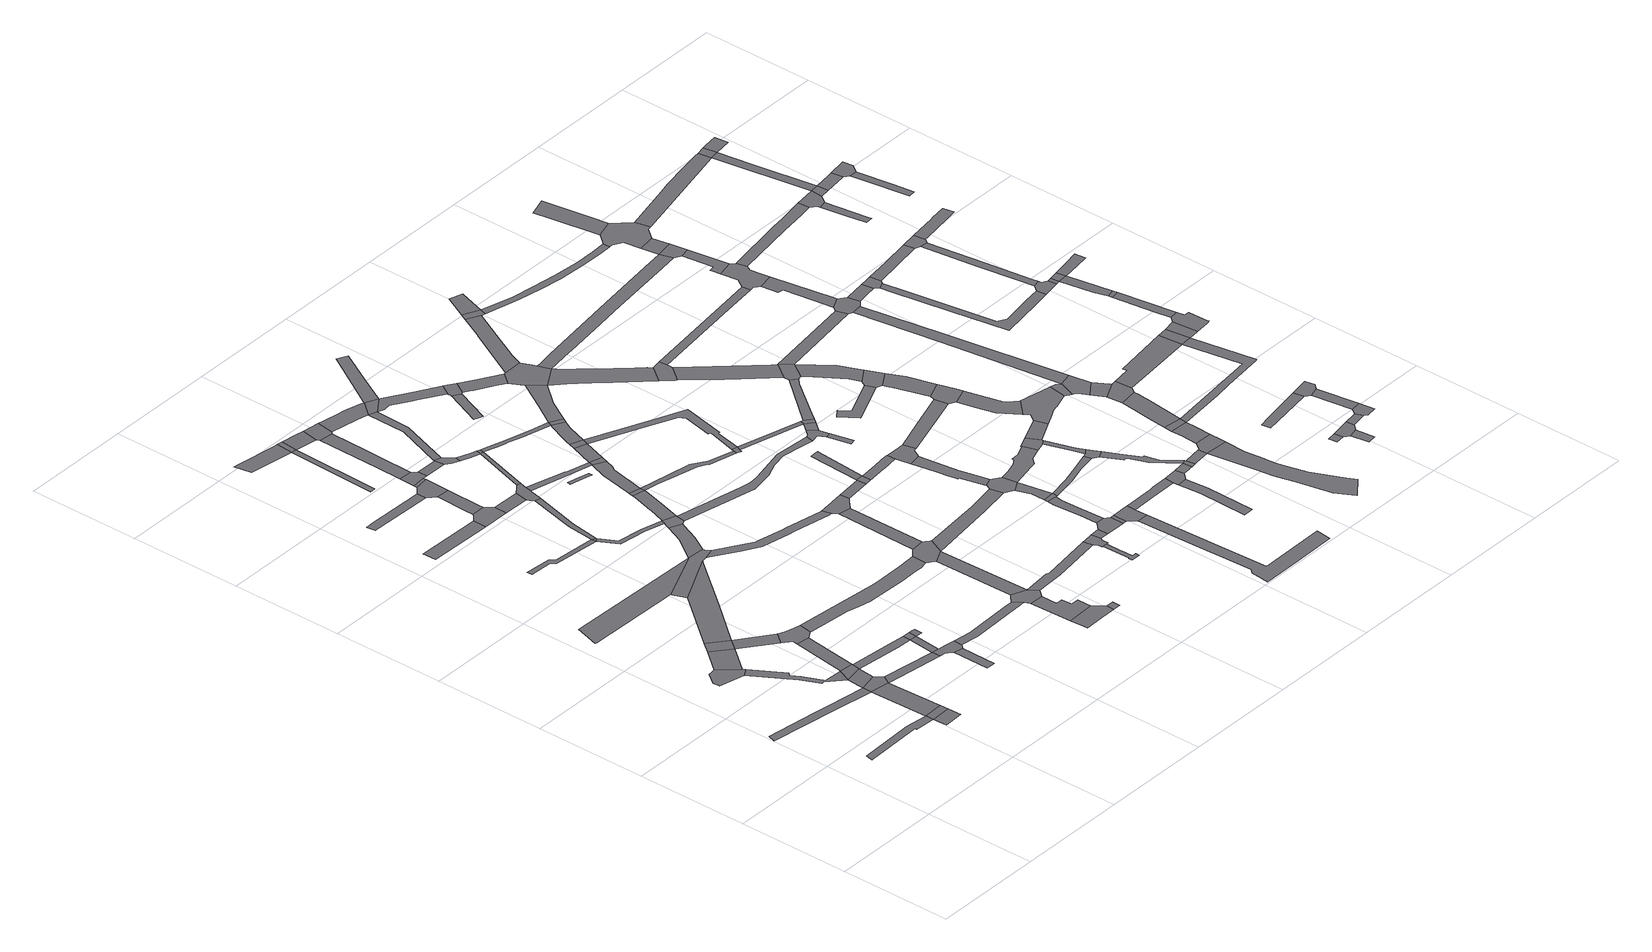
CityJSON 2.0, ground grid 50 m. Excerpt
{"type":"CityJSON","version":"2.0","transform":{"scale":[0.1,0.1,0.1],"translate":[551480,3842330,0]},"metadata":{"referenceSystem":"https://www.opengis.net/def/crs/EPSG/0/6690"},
"CityObjects":{
"road1":{"type":"Road","attributes":{"RoadStructureAttribute.sectionType":"1"},"geometry":[{"type":"MultiSurface","lod":"1","boundaries":[[[0,1,2,3,4,5,6,7,8,9,10]]]}]},
"road2":{"type":"Road","attributes":{"RoadStructureAttribute.sectionType":"1"},"geometry":[{"type":"MultiSurface","lod":"1","boundaries":[[[11,12,13,14,15,16,17,18]]]}]},
"road3":{"type":"Road","geometry":[{"type":"MultiSurface","lod":"1","boundaries":[[[19,20,21,22,23,24,25,26,27]]]}]},
"road4":{"type":"Road","attributes":{"RoadStructureAttribute.sectionType":"1"},"geometry":[{"type":"MultiSurface","lod":"1","boundaries":[[[28,29,30,31]]]}]},
"road5":{"type":"Road","geometry":[{"type":"MultiSurface","lod":"1","boundaries":[[[32,10,9,29,28]]]}]},
"road6":{"type":"Road","attributes":{"function":"3","RoadStructureAttribute.sectionType":"1"},"geometry":[{"type":"MultiSurface","lod":"1","boundaries":[[[33,19,27,34,35]]]}]},
"road7":{"type":"Road","geometry":[{"type":"MultiSurface","lod":"1","boundaries":[[[36,37,38,39,26,25,40,41,42,43,44]]]}]},
"road8":{"type":"Road","attributes":{"RoadStructureAttribute.sectionType":"1"},"geometry":[{"type":"MultiSurface","lod":"1","boundaries":[[[17,45,10,32,46]]]}]},
"road9":{"type":"Road","geometry":[{"type":"MultiSurface","lod":"1","boundaries":[[[47,33,35,48]]]}]},
"road10":{"type":"Road","geometry":[{"type":"MultiSurface","lod":"1","boundaries":[[[49,50,18,17,46,51]]]}]},
"road11":{"type":"Road","attributes":{"RoadStructureAttribute.sectionType":"1"},"geometry":[{"type":"MultiSurface","lod":"1","boundaries":[[[52,43,53,18,50]]]}]},
"road12":{"type":"Road","geometry":[{"type":"MultiSurface","lod":"1","boundaries":[[[54,44,43,52,55]]]}]},
"road13":{"type":"Road","attributes":{"RoadStructureAttribute.sectionType":"1"},"geometry":[{"type":"MultiSurface","lod":"1","boundaries":[[[48,35,56,57]]]}]},
"road14":{"type":"Road","attributes":{"RoadStructureAttribute.sectionType":"1"},"geometry":[{"type":"MultiSurface","lod":"1","boundaries":[[[58,54,55,59]]]}]},
"road15":{"type":"Road","attributes":{"RoadStructureAttribute.sectionType":"1"},"geometry":[{"type":"MultiSurface","lod":"1","boundaries":[[[51,46,60,61,62,63]]]}]},
"road16":{"type":"Road","attributes":{"RoadStructureAttribute.sectionType":"1"},"geometry":[{"type":"MultiSurface","lod":"1","boundaries":[[[64,65,66,67,68,69]]]}]},
"road17":{"type":"Road","geometry":[{"type":"MultiSurface","lod":"1","boundaries":[[[70,71,57,56,72,58,59,73,74,75]]]}]},
"road18":{"type":"Road","attributes":{"RoadStructureAttribute.sectionType":"1"},"geometry":[{"type":"MultiSurface","lod":"1","boundaries":[[[76,77,55,52,78,79,80]]]}]},
"road19":{"type":"Road","attributes":{"function":"3","RoadStructureAttribute.sectionType":"1"},"geometry":[{"type":"MultiSurface","lod":"1","boundaries":[[[81,82,83,84,85,47,48]]]}]},
"road20":{"type":"Road","attributes":{"RoadStructureAttribute.sectionType":"1"},"geometry":[{"type":"MultiSurface","lod":"1","boundaries":[[[86,87,88,89]]]}]},
"road21":{"type":"Road","geometry":[{"type":"MultiSurface","lod":"1","boundaries":[[[90,91,92,93,94,95,96]]]}]},
"road22":{"type":"Road","attributes":{"RoadStructureAttribute.sectionType":"1"},"geometry":[{"type":"MultiSurface","lod":"1","boundaries":[[[79,63,97,98]]]}]},
"road23":{"type":"Road","attributes":{"RoadStructureAttribute.sectionType":"1"},"geometry":[{"type":"MultiSurface","lod":"1","boundaries":[[[99,100,101,102,103,104,105,106,107]]]}]},
"road24":{"type":"Road","geometry":[{"type":"MultiSurface","lod":"1","boundaries":[[[63,62,108,109,90,96,110,111,112,113,114,115,97]]]}]},
"road25":{"type":"Road","geometry":[{"type":"MultiSurface","lod":"1","boundaries":[[[80,79,98,116]]]}]},
"road26":{"type":"Road","attributes":{"RoadStructureAttribute.sectionType":"1"},"geometry":[{"type":"MultiSurface","lod":"1","boundaries":[[[117,118,119,120,121,122,123,124,125,126]]]}]},
"road27":{"type":"Road","geometry":[{"type":"MultiSurface","lod":"1","boundaries":[[[127,128,129,130,116,98]]]}]},
"road28":{"type":"Road","geometry":[{"type":"MultiSurface","lod":"1","boundaries":[[[69,68,131,132,133,134,85,84,135,136,137,138]]]}]},
"road29":{"type":"Road","geometry":[{"type":"MultiSurface","lod":"1","boundaries":[[[139,140,141,142,143,144,89,88,145,146]]]}]},
"road30":{"type":"Road","geometry":[{"type":"MultiSurface","lod":"1","boundaries":[[[107,106,147]]]}]},
"road31":{"type":"Road","attributes":{"function":"3","RoadStructureAttribute.sectionType":"1"},"geometry":[{"type":"MultiSurface","lod":"1","boundaries":[[[148,149,150,151,152,153,154]]]}]},
"road32":{"type":"Road","attributes":{"RoadStructureAttribute.sectionType":"1"},"geometry":[{"type":"MultiSurface","lod":"1","boundaries":[[[155,156,157,142,141,158,159,160]]]}]},
"road33":{"type":"Road","attributes":{"RoadStructureAttribute.sectionType":"1"},"geometry":[{"type":"MultiSurface","lod":"1","boundaries":[[[153,161,162,163]]]}]},
"road34":{"type":"Road","attributes":{"RoadStructureAttribute.sectionType":"1"},"geometry":[{"type":"MultiSurface","lod":"1","boundaries":[[[164,165,166,167,168,169,75,74,170,171,172,173,174,175,176,177,178]]]}]},
"road35":{"type":"Road","geometry":[{"type":"MultiSurface","lod":"1","boundaries":[[[179,180,126,125,155,160]]]}]},
"road36":{"type":"Road","attributes":{"RoadStructureAttribute.sectionType":"1"},"geometry":[{"type":"MultiSurface","lod":"1","boundaries":[[[181,182,112,111,183,184,185,186,187]]]}]},
"road37":{"type":"Road","attributes":{"RoadStructureAttribute.sectionType":"1"},"geometry":[{"type":"MultiSurface","lod":"1","boundaries":[[[188,189,190,107,147,191,192]]]}]},
"road38":{"type":"Road","attributes":{"RoadStructureAttribute.sectionType":"1"},"geometry":[{"type":"MultiSurface","lod":"1","boundaries":[[[193,194,180,179]]]}]},
"road39":{"type":"Road","attributes":{"RoadStructureAttribute.sectionType":"1"},"geometry":[{"type":"MultiSurface","lod":"1","boundaries":[[[146,145,195,196]]]}]},
"road40":{"type":"Road","attributes":{"RoadStructureAttribute.sectionType":"1"},"geometry":[{"type":"MultiSurface","lod":"1","boundaries":[[[197,198,147,106,199,200,201,202]]]}]},
"road41":{"type":"Road","geometry":[{"type":"MultiSurface","lod":"1","boundaries":[[[203,204,205,194,193,206,207,208]]]}]},
"road42":{"type":"Road","geometry":[{"type":"MultiSurface","lod":"1","boundaries":[[[154,153,163,209]]]}]},
"road43":{"type":"Road","geometry":[{"type":"MultiSurface","lod":"1","boundaries":[[[210,211,212,69,138,213,214,215]]]}]},
"road44":{"type":"Road","attributes":{"function":"3","RoadStructureAttribute.sectionType":"1"},"geometry":[{"type":"MultiSurface","lod":"1","boundaries":[[[216,209,163,217,218]]]}]},
"road45":{"type":"Road","attributes":{"RoadStructureAttribute.sectionType":"1"},"geometry":[{"type":"MultiSurface","lod":"1","boundaries":[[[219,220,221,203,208,222,223,224]]]}]},
"road46":{"type":"Road","geometry":[{"type":"MultiSurface","lod":"1","boundaries":[[[225,226,196,195,227,188,192,228,229,230,231,232,233,234]]]}]},
"road47":{"type":"Road","attributes":{"RoadStructureAttribute.sectionType":"1"},"geometry":[{"type":"MultiSurface","lod":"1","boundaries":[[[207,206,235,236]]]}]},
"road48":{"type":"Road","geometry":[{"type":"MultiSurface","lod":"1","boundaries":[[[202,201,237,210,215,238,239,240]]]}]},
"road49":{"type":"Road","geometry":[{"type":"MultiSurface","lod":"1","boundaries":[[[218,217,241,219,224,242,243]]]}]},
"road50":{"type":"Road","geometry":[{"type":"MultiSurface","lod":"1","boundaries":[[[244,236,235,245,246,247,248]]]}]},
"road51":{"type":"Road","geometry":[{"type":"MultiSurface","lod":"1","boundaries":[[[249,250,251,252,253,254,255]]]}]},
"road52":{"type":"Road","attributes":{"RoadStructureAttribute.sectionType":"1"},"geometry":[{"type":"MultiSurface","lod":"1","boundaries":[[[256,257,258,259,260,261,262,136,135,263,264,265,266,267,268,269,270,271,272,273,274]]]}]},
"road53":{"type":"Road","geometry":[{"type":"MultiSurface","lod":"1","boundaries":[[[275,276,187,186,277,278,279,280,281]]]}]},
"road54":{"type":"Road","attributes":{"RoadStructureAttribute.sectionType":"1"},"geometry":[{"type":"MultiSurface","lod":"1","boundaries":[[[278,250,249,282,283,284,285,279]]]}]},
"road55":{"type":"Road","attributes":{"function":"3","RoadStructureAttribute.sectionType":"1"},"geometry":[{"type":"MultiSurface","lod":"1","boundaries":[[[286,287,288,289,290,202,240,291,292,293]]]}]},
"road56":{"type":"Road","attributes":{"RoadStructureAttribute.sectionType":"1"},"geometry":[{"type":"MultiSurface","lod":"1","boundaries":[[[294,295,296,225,234]]]}]},
"road57":{"type":"Road","attributes":{"RoadStructureAttribute.sectionType":"1"},"geometry":[{"type":"MultiSurface","lod":"1","boundaries":[[[297,247,246,298,295,299]]]}]},
"road58":{"type":"Road","attributes":{"RoadStructureAttribute.sectionType":"1"},"geometry":[{"type":"MultiSurface","lod":"1","boundaries":[[[300,301,232,231,302,303,304]]]}]},
"road59":{"type":"Road","geometry":[{"type":"MultiSurface","lod":"1","boundaries":[[[305,306,307,308,309,310]]]}]},
"road60":{"type":"Road","geometry":[{"type":"MultiSurface","lod":"1","boundaries":[[[311,286,293,312]]]}]},
"road61":{"type":"Road","attributes":{"RoadStructureAttribute.sectionType":"1"},"geometry":[{"type":"MultiSurface","lod":"1","boundaries":[[[313,314,315,275,281]]]}]},
"road62":{"type":"Road","attributes":{"RoadStructureAttribute.sectionType":"1"},"geometry":[{"type":"MultiSurface","lod":"1","boundaries":[[[316,317,318,319,244,248,320,321]]]}]},
"road63":{"type":"Road","geometry":[{"type":"MultiSurface","lod":"1","boundaries":[[[322,323,255,254]]]}]},
"road64":{"type":"Road","geometry":[{"type":"MultiSurface","lod":"1","boundaries":[[[299,295,294,324]]]}]},
"road65":{"type":"Road","attributes":{"function":"3","RoadStructureAttribute.sectionType":"1"},"geometry":[{"type":"MultiSurface","lod":"1","boundaries":[[[325,326,327,328,329,330,331,332,243,242,333,334,335,316,336]]]}]},
"road66":{"type":"Road","geometry":[{"type":"MultiSurface","lod":"1","boundaries":[[[337,338,339,340,341,342,178,177,343,344,315,314,345]]]}]},
"road67":{"type":"Road","attributes":{"function":"3","RoadStructureAttribute.sectionType":"1"},"geometry":[{"type":"MultiSurface","lod":"1","boundaries":[[[303,346,347,348,311,312,349,350,351]]]}]},
"road68":{"type":"Road","geometry":[{"type":"MultiSurface","lod":"1","boundaries":[[[304,303,351,352]]]}]},
"road69":{"type":"Road","attributes":{"RoadStructureAttribute.sectionType":"1"},"geometry":[{"type":"MultiSurface","lod":"1","boundaries":[[[353,340,339,354]]]}]},
"road70":{"type":"Road","geometry":[{"type":"MultiSurface","lod":"1","boundaries":[[[336,316,321,355]]]}]},
"road71":{"type":"Road","attributes":{"RoadStructureAttribute.sectionType":"1"},"geometry":[{"type":"MultiSurface","lod":"1","boundaries":[[[356,357,358,359,324,294,360,361,362,363,364,365,366,367,368]]]}]},
"road72":{"type":"Road","attributes":{"RoadStructureAttribute.sectionType":"1"},"geometry":[{"type":"MultiSurface","lod":"1","boundaries":[[[369,370,371,281,280,372,373,374,375]]]}]},
"road73":{"type":"Road","attributes":{"function":"3","RoadStructureAttribute.sectionType":"1"},"geometry":[{"type":"MultiSurface","lod":"1","boundaries":[[[376,377,304,352,378]]]}]},
"road74":{"type":"Road","geometry":[{"type":"MultiSurface","lod":"1","boundaries":[[[379,376,378,380]]]}]},
"road75":{"type":"Road","attributes":{"RoadStructureAttribute.sectionType":"1"},"geometry":[{"type":"MultiSurface","lod":"1","boundaries":[[[381,382,383,312,293,384,385,386,387,388,389,390]]]}]},
"road76":{"type":"Road","geometry":[{"type":"MultiSurface","lod":"1","boundaries":[[[391,392,274,273,393,353,354,394,395]]]}]},
"road77":{"type":"Road","attributes":{"RoadStructureAttribute.sectionType":"1"},"geometry":[{"type":"MultiSurface","lod":"1","boundaries":[[[396,397,398,399,400,239,238,401,402,403,404,405,406,407]]]}]},
"road78":{"type":"Road","attributes":{"function":"3","RoadStructureAttribute.sectionType":"1"},"geometry":[{"type":"MultiSurface","lod":"1","boundaries":[[[408,355,321,409,410,411,412,413,414,415]]]}]},
"road79":{"type":"Road","attributes":{"function":"3","RoadStructureAttribute.sectionType":"1"},"geometry":[{"type":"MultiSurface","lod":"1","boundaries":[[[367,416,417,418,379,380,419,420,421]]]}]},
"road80":{"type":"Road","geometry":[{"type":"MultiSurface","lod":"1","boundaries":[[[422,423,424,425,426,427]]]}]},
"road81":{"type":"Road","attributes":{"RoadStructureAttribute.sectionType":"1"},"geometry":[{"type":"MultiSurface","lod":"1","boundaries":[[[428,429,336,355,430,431]]]}]},
"road82":{"type":"Road","geometry":[{"type":"MultiSurface","lod":"1","boundaries":[[[368,367,421,432,433]]]}]},
"road83":{"type":"Road","attributes":{"RoadStructureAttribute.sectionType":"1"},"geometry":[{"type":"MultiSurface","lod":"1","boundaries":[[[434,435,436,345,314,437,438]]]}]},
"road84":{"type":"Road","attributes":{"RoadStructureAttribute.sectionType":"1"},"geometry":[{"type":"MultiSurface","lod":"1","boundaries":[[[439,391,395,440]]]}]},
"road85":{"type":"Road","geometry":[{"type":"MultiSurface","lod":"1","boundaries":[[[441,442,443,444,445,446,447,448,449,450]]]}]},
"road86":{"type":"Road","geometry":[{"type":"MultiSurface","lod":"1","boundaries":[[[451,415,414,452,422,427,453,454,455]]]}]},
"road87":{"type":"Road","attributes":{"RoadStructureAttribute.sectionType":"1"},"geometry":[{"type":"MultiSurface","lod":"1","boundaries":[[[456,457,458,459,380,378,460,461,462,463,464,465,466]]]}]},
"road88":{"type":"Road","geometry":[{"type":"MultiSurface","lod":"1","boundaries":[[[467,468,369,375,469,470,450,449,471,472,473]]]}]},
"road89":{"type":"Road","geometry":[{"type":"MultiSurface","lod":"1","boundaries":[[[465,390,389,474,475,476,477,466]]]}]},
"road90":{"type":"Road","geometry":[{"type":"MultiSurface","lod":"1","boundaries":[[[478,439,440,479,480,481]]]}]},
"road91":{"type":"Road","attributes":{"function":"3","RoadStructureAttribute.sectionType":"1"},"geometry":[{"type":"MultiSurface","lod":"1","boundaries":[[[482,483,484,433,432,485,486,487]]]}]},
"road92":{"type":"Road","attributes":{"RoadStructureAttribute.sectionType":"1"},"geometry":[{"type":"MultiSurface","lod":"1","boundaries":[[[488,467,473,489,490]]]}]},
"road93":{"type":"Road","attributes":{"function":"3","RoadStructureAttribute.sectionType":"1"},"geometry":[{"type":"MultiSurface","lod":"1","boundaries":[[[491,455,454,492,493,494,495,496,497]]]}]},
"road94":{"type":"Road","geometry":[{"type":"MultiSurface","lod":"1","boundaries":[[[498,499,500,501,478,481]]]}]},
"road95":{"type":"Road","geometry":[{"type":"MultiSurface","lod":"1","boundaries":[[[502,503,488,490,504,505,506]]]}]},
"road96":{"type":"Road","attributes":{"RoadStructureAttribute.sectionType":"1"},"geometry":[{"type":"MultiSurface","lod":"1","boundaries":[[[507,508,509,510,511,481,480,512,513,514,515,516,517,518]]]}]},
"road97":{"type":"Road","attributes":{"RoadStructureAttribute.sectionType":"1"},"geometry":[{"type":"MultiSurface","lod":"1","boundaries":[[[519,520,521,522,502,506,523,524,525]]]}]},
"road98":{"type":"Road","attributes":{"RoadStructureAttribute.sectionType":"1"},"geometry":[{"type":"MultiSurface","lod":"1","boundaries":[[[526,466,477,527,528,529]]]}]},
"road99":{"type":"Road","attributes":{"RoadStructureAttribute.sectionType":"1"},"geometry":[{"type":"MultiSurface","lod":"1","boundaries":[[[505,504,530,531]]]}]},
"road100":{"type":"Road","geometry":[{"type":"MultiSurface","lod":"1","boundaries":[[[532,533,534,497,496,482,487,535,536]]]}]},
"road101":{"type":"Road","geometry":[{"type":"MultiSurface","lod":"1","boundaries":[[[537,538,519,525,539]]]}]},
"road102":{"type":"Road","geometry":[{"type":"MultiSurface","lod":"1","boundaries":[[[540,541,434,438,542,543,544,545,546]]]}]},
"road103":{"type":"Road","geometry":[{"type":"MultiSurface","lod":"1","boundaries":[[[547,531,530,548,549,550,551]]]}]},
"road104":{"type":"Road","attributes":{"RoadStructureAttribute.sectionType":"1"},"geometry":[{"type":"MultiSurface","lod":"1","boundaries":[[[552,553,554,555,556,557,558,559,560,561,562,563,564,565,566,541,540]]]}]},
"road105":{"type":"Road","attributes":{"RoadStructureAttribute.sectionType":"1"},"geometry":[{"type":"MultiSurface","lod":"1","boundaries":[[[567,545,544,568,538,537]]]}]},
"road106":{"type":"Road","geometry":[{"type":"MultiSurface","lod":"1","boundaries":[[[569,570,407,406,571,572,573,574]]]}]},
"road107":{"type":"Road","geometry":[{"type":"MultiSurface","lod":"1","boundaries":[[[575,576,573,572]]]}]},
"road108":{"type":"Road","geometry":[{"type":"MultiSurface","lod":"1","boundaries":[[[577,578,518,517,579,556,555,580,581,582]]]}]},
"road109":{"type":"Road","attributes":{"RoadStructureAttribute.sectionType":"1"},"geometry":[{"type":"MultiSurface","lod":"1","boundaries":[[[583,549,548,584,585,586,587,588,589,590]]]}]},
"road110":{"type":"Road","attributes":{"RoadStructureAttribute.sectionType":"1"},"geometry":[{"type":"MultiSurface","lod":"1","boundaries":[[[591,592,593,594,595,596,597,535,487,598,599,600,601,602,603,604,605,606]]]}]},
"road111":{"type":"Road","attributes":{"RoadStructureAttribute.sectionType":"1"},"geometry":[{"type":"MultiSurface","lod":"1","boundaries":[[[528,569,574,607]]]}]},
"road112":{"type":"Road","geometry":[{"type":"MultiSurface","lod":"1","boundaries":[[[529,528,607,608,609]]]}]},
"road113":{"type":"Road","attributes":{"RoadStructureAttribute.sectionType":"1"},"geometry":[{"type":"MultiSurface","lod":"1","boundaries":[[[610,611,612,534,533,613,614,615,616]]]}]},
"road114":{"type":"Road","attributes":{"RoadStructureAttribute.sectionType":"1"},"geometry":[{"type":"MultiSurface","lod":"1","boundaries":[[[617,618,619,620,621,622,623,624,546,545,625,626,627,628,629,630]]]}]},
"road115":{"type":"Road","attributes":{"RoadStructureAttribute.sectionType":"1"},"geometry":[{"type":"MultiSurface","lod":"1","boundaries":[[[631,632,633,537,539,634,635,636]]]}]},
"road116":{"type":"Road","attributes":{"RoadStructureAttribute.sectionType":"1"},"geometry":[{"type":"MultiSurface","lod":"1","boundaries":[[[637,638,639,551,550,640,641]]]}]},
"road117":{"type":"Road","geometry":[{"type":"MultiSurface","lod":"1","boundaries":[[[642,606,605,643,644,645,646,647]]]}]},
"road118":{"type":"Road","attributes":{"RoadStructureAttribute.sectionType":"1"},"geometry":[{"type":"MultiSurface","lod":"1","boundaries":[[[648,609,608,649,650,651]]]}]},
"road119":{"type":"Road","attributes":{"RoadStructureAttribute.sectionType":"1"},"geometry":[{"type":"MultiSurface","lod":"1","boundaries":[[[652,653,654,655,656,657]]]}]},
"road120":{"type":"Road","attributes":{"RoadStructureAttribute.sectionType":"1"},"geometry":[{"type":"MultiSurface","lod":"1","boundaries":[[[658,659,582,581,660]]]}]},
"road121":{"type":"Road","geometry":[{"type":"MultiSurface","lod":"1","boundaries":[[[661,610,616,662,663]]]}]},
"road122":{"type":"Road","attributes":{"RoadStructureAttribute.sectionType":"1"},"geometry":[{"type":"MultiSurface","lod":"1","boundaries":[[[664,665,646,645,666,667,668,669,670,671]]]}]},
"road123":{"type":"Road","attributes":{"RoadStructureAttribute.sectionType":"1"},"geometry":[{"type":"MultiSurface","lod":"1","boundaries":[[[672,673,674,675,676,677]]]}]},
"road124":{"type":"Road","geometry":[{"type":"MultiSurface","lod":"1","boundaries":[[[678,679,617,630,680,681,682,683]]]}]},
"road125":{"type":"Road","geometry":[{"type":"MultiSurface","lod":"1","boundaries":[[[684,637,641,657,656,685]]]}]},
"road126":{"type":"Road","attributes":{"RoadStructureAttribute.sectionType":"1"},"geometry":[{"type":"MultiSurface","lod":"1","boundaries":[[[686,661,663,687]]]}]},
"road127":{"type":"Road","geometry":[{"type":"MultiSurface","lod":"1","boundaries":[[[688,689,690,631,636,691,692]]]}]},
"road128":{"type":"Road","attributes":{"RoadStructureAttribute.sectionType":"1"},"geometry":[{"type":"MultiSurface","lod":"1","boundaries":[[[693,694,682,681,695,690,689]]]}]},
"road129":{"type":"Road","attributes":{"RoadStructureAttribute.sectionType":"1"},"geometry":[{"type":"MultiSurface","lod":"1","boundaries":[[[696,697,698,699,700,692,691,701,702,703,704,705,706]]]}]},
"road130":{"type":"Road","attributes":{"RoadStructureAttribute.sectionType":"1"},"geometry":[{"type":"MultiSurface","lod":"1","boundaries":[[[705,707,708,684,685,709,710,711]]]}]},
"road131":{"type":"Road","attributes":{"RoadStructureAttribute.sectionType":"1"},"geometry":[{"type":"MultiSurface","lod":"1","boundaries":[[[712,713,678,683,714,715,716]]]}]},
"road132":{"type":"Road","geometry":[{"type":"MultiSurface","lod":"1","boundaries":[[[671,670,648,651,717,718]]]}]},
"road133":{"type":"Road","geometry":[{"type":"MultiSurface","lod":"1","boundaries":[[[706,705,711,719,720]]]}]},
"road134":{"type":"Road","attributes":{"RoadStructureAttribute.sectionType":"1"},"geometry":[{"type":"MultiSurface","lod":"1","boundaries":[[[721,722,718,717,723,724,725,726,727,728]]]}]},
"road135":{"type":"Road","attributes":{"RoadStructureAttribute.sectionType":"1"},"geometry":[{"type":"MultiSurface","lod":"1","boundaries":[[[729,730,731,720,719,732,733]]]}]},
"road136":{"type":"Road","geometry":[{"type":"MultiSurface","lod":"1","boundaries":[[[728,727,672,677,734,735]]]}]},
"road137":{"type":"Road","geometry":[{"type":"MultiSurface","lod":"1","boundaries":[[[736,737,738,739,658,660,740,741]]]}]},
"road138":{"type":"Road","attributes":{"function":"3","RoadStructureAttribute.sectionType":"1"},"geometry":[{"type":"MultiSurface","lod":"1","boundaries":[[[742,743,744,745,746,747,536,535,748,749,750,751,752,753]]]}]},
"road139":{"type":"Road","attributes":{"RoadStructureAttribute.sectionType":"1"},"geometry":[{"type":"MultiSurface","lod":"1","boundaries":[[[754,735,734,755,756,739,738]]]}]},
"road140":{"type":"Road","attributes":{"RoadStructureAttribute.sectionType":"1"},"geometry":[{"type":"MultiSurface","lod":"1","boundaries":[[[757,758,741,740,759,760,761,762]]]}]},
"road141":{"type":"Road","attributes":{"RoadStructureAttribute.sectionType":"1"},"geometry":[{"type":"MultiSurface","lod":"1","boundaries":[[[733,763,764,765,766,767,768,769,770,771,772,773,774,775,776,777,778,779,780,781]]]}]},
"road142":{"type":"Road","attributes":{"RoadStructureAttribute.sectionType":"1"},"geometry":[{"type":"MultiSurface","lod":"1","boundaries":[[[782,783,642,647,784,785]]]}]},
"road143":{"type":"Road","geometry":[{"type":"MultiSurface","lod":"1","boundaries":[[[762,761,786,787,712,716,788,789,790,791,792,793,794]]]}]},
"road144":{"type":"Road","geometry":[{"type":"MultiSurface","lod":"1","boundaries":[[[795,796,797,798,729,733,781,799,800]]]}]},
"road145":{"type":"Road","attributes":{"RoadStructureAttribute.sectionType":"1"},"geometry":[{"type":"MultiSurface","lod":"1","boundaries":[[[801,802,803,804,805,806,663,662,807,808,809,810,811,812,813,814]]]}]},
"road146":{"type":"Road","attributes":{"RoadStructureAttribute.sectionType":"1"},"geometry":[{"type":"MultiSurface","lod":"1","boundaries":[[[815,816,817,795,800,818,819]]]}]},
"road147":{"type":"Road","attributes":{"RoadStructureAttribute.sectionType":"1"},"geometry":[{"type":"MultiSurface","lod":"1","boundaries":[[[820,671,718,821]]]}]},
"road148":{"type":"Road","geometry":[{"type":"MultiSurface","lod":"1","boundaries":[[[822,823,815,819,824]]]}]},
"road149":{"type":"Road","attributes":{"RoadStructureAttribute.sectionType":"1"},"geometry":[{"type":"MultiSurface","lod":"1","boundaries":[[[825,794,793,826,827]]]}]},
"road150":{"type":"Road","attributes":{"RoadStructureAttribute.sectionType":"1"},"geometry":[{"type":"MultiSurface","lod":"1","boundaries":[[[828,829,830,831,832,833,834,835,836,822,824]]]}]},
"road151":{"type":"Road","geometry":[{"type":"MultiSurface","lod":"1","boundaries":[[[837,827,826,838,839,840,841,842]]]}]},
"road152":{"type":"Road","attributes":{"RoadStructureAttribute.sectionType":"1"},"geometry":[{"type":"MultiSurface","lod":"1","boundaries":[[[843,842,841,844,845]]]}]},
"road153":{"type":"Road","geometry":[{"type":"MultiSurface","lod":"1","boundaries":[[[846,845,844,832,831,847]]]}]},
"road154":{"type":"Road","geometry":[{"type":"MultiSurface","lod":"1","boundaries":[[[848,849,850,851]]]}]},
"road155":{"type":"Road","attributes":{"RoadStructureAttribute.sectionType":"1"},"geometry":[{"type":"MultiSurface","lod":"1","boundaries":[[[852,853,854,855,827,837]]]}]},
"road156":{"type":"Road","attributes":{"RoadStructureAttribute.sectionType":"1"},"geometry":[{"type":"MultiSurface","lod":"1","boundaries":[[[856,857,858,859]]]}]},
"road157":{"type":"Road","geometry":[{"type":"MultiSurface","lod":"1","boundaries":[[[860,848,851,859,858,861]]]}]},
"road158":{"type":"Road","geometry":[{"type":"MultiSurface","lod":"1","boundaries":[[[862,863,864,865,866,867]]]}]},
"road159":{"type":"Road","geometry":[{"type":"MultiSurface","lod":"1","boundaries":[[[868,869,820,821,854,853,870,871]]]}]},
"road160":{"type":"Road","attributes":{"RoadStructureAttribute.sectionType":"1"},"geometry":[{"type":"MultiSurface","lod":"1","boundaries":[[[872,873,874,875,876,877,869,868]]]}]},
"road161":{"type":"Road","geometry":[{"type":"MultiSurface","lod":"1","boundaries":[[[878,879,880,782,785,881,874,873,882,883,884,885]]]}]},
"road162":{"type":"Road","attributes":{"RoadStructureAttribute.sectionType":"1"},"geometry":[{"type":"MultiSurface","lod":"1","boundaries":[[[886,860,861,887]]]}]},
"road163":{"type":"Road","attributes":{"RoadStructureAttribute.sectionType":"1"},"geometry":[{"type":"MultiSurface","lod":"1","boundaries":[[[888,889,890,891,892,893,894,824,819]]]}]},
"road164":{"type":"Road","attributes":{"RoadStructureAttribute.sectionType":"1"},"geometry":[{"type":"MultiSurface","lod":"1","boundaries":[[[895,896,897,898,899,879,878]]]}]},
"road165":{"type":"Road","geometry":[{"type":"MultiSurface","lod":"1","boundaries":[[[900,742,753,896,895]]]}]},
"road166":{"type":"Road","attributes":{"function":"3","RoadStructureAttribute.sectionType":"1"},"geometry":[{"type":"MultiSurface","lod":"1","boundaries":[[[901,902,742,900]]]}]},
"road167":{"type":"Road","attributes":{"RoadStructureAttribute.sectionType":"1"},"geometry":[{"type":"MultiSurface","lod":"1","boundaries":[[[903,904,905,846,847,893]]]}]},
"road168":{"type":"Road","attributes":{"RoadStructureAttribute.sectionType":"1"},"geometry":[{"type":"MultiSurface","lod":"1","boundaries":[[[906,907,871,870,908,909]]]}]},
"road169":{"type":"Road","geometry":[{"type":"MultiSurface","lod":"1","boundaries":[[[910,911,912,814,813,913,914,902,901,915,916,917,918]]]}]},
"road170":{"type":"Road","geometry":[{"type":"MultiSurface","lod":"1","boundaries":[[[919,920,886,887,921,922]]]}]},
"road171":{"type":"Road","attributes":{"function":"3","RoadStructureAttribute.sectionType":"1"},"geometry":[{"type":"MultiSurface","lod":"1","boundaries":[[[923,924,925,926,911,910]]]}]},
"road172":{"type":"Road","attributes":{"RoadStructureAttribute.sectionType":"1"},"geometry":[{"type":"MultiSurface","lod":"1","boundaries":[[[927,928,920,919]]]}]},
"road173":{"type":"Road","geometry":[{"type":"MultiSurface","lod":"1","boundaries":[[[929,862,867,928,927,930]]]}]},
"road174":{"type":"Road","geometry":[{"type":"MultiSurface","lod":"1","boundaries":[[[931,932,906,909,933,934,935]]]}]},
"road175":{"type":"Road","attributes":{"RoadStructureAttribute.sectionType":"1"},"geometry":[{"type":"MultiSurface","lod":"1","boundaries":[[[936,937,938,939,940,941,934,933,942,943,944,945,946,947,948]]]}]},
"road176":{"type":"Road","geometry":[{"type":"MultiSurface","lod":"1","boundaries":[[[949,903,893,892]]]}]},
"road177":{"type":"Road","attributes":{"RoadStructureAttribute.sectionType":"1"},"geometry":[{"type":"MultiSurface","lod":"1","boundaries":[[[950,951,952,953,954,885,884,955,956,957,958]]]}]},
"road178":{"type":"Road","attributes":{"RoadStructureAttribute.sectionType":"1"},"geometry":[{"type":"MultiSurface","lod":"1","boundaries":[[[959,960,931,935,961,962,963]]]}]},
"road179":{"type":"Road","attributes":{"RoadStructureAttribute.sectionType":"1"},"geometry":[{"type":"MultiSurface","lod":"1","boundaries":[[[964,949,892,965]]]}]},
"road180":{"type":"Road","geometry":[{"type":"MultiSurface","lod":"1","boundaries":[[[966,967,968,948,947,969,970]]]}]},
"road181":{"type":"Road","geometry":[{"type":"MultiSurface","lod":"1","boundaries":[[[971,972,973,964,965,974,975,976,977]]]}]},
"road182":{"type":"Road","attributes":{"RoadStructureAttribute.sectionType":"1"},"geometry":[{"type":"MultiSurface","lod":"1","boundaries":[[[978,979,980,973,972]]]}]},
"road183":{"type":"Road","attributes":{"RoadStructureAttribute.sectionType":"1"},"geometry":[{"type":"MultiSurface","lod":"1","boundaries":[[[981,982,983,968,967,984,985,986]]]}]},
"road184":{"type":"Road","attributes":{"function":"3","RoadStructureAttribute.sectionType":"1"},"geometry":[{"type":"MultiSurface","lod":"1","boundaries":[[[987,988,989,990,991,992,993,918,917,994,995,996,997]]]}]},
"road185":{"type":"Road","attributes":{"RoadStructureAttribute.sectionType":"1"},"geometry":[{"type":"MultiSurface","lod":"1","boundaries":[[[998,970,969,999]]]}]},
"road186":{"type":"Road","geometry":[{"type":"MultiSurface","lod":"1","boundaries":[[[1000,1001,979,978]]]}]},
"road187":{"type":"Road","attributes":{"RoadStructureAttribute.sectionType":"1"},"geometry":[{"type":"MultiSurface","lod":"1","boundaries":[[[1002,999,1003,1001,1000]]]}]},
"road188":{"type":"Road","geometry":[{"type":"MultiSurface","lod":"1","boundaries":[[[1004,1005,998,999,1002]]]}]},
"road189":{"type":"Road","geometry":[{"type":"MultiSurface","lod":"1","boundaries":[[[1006,959,963,981,986,1007]]]}]},
"road190":{"type":"Road","geometry":[{"type":"MultiSurface","lod":"1","boundaries":[[[1008,1009,1010,1011,1012,1013]]]}]},
"road191":{"type":"Road","attributes":{"RoadStructureAttribute.sectionType":"1"},"geometry":[{"type":"MultiSurface","lod":"1","boundaries":[[[1014,1015,1004,1002,1016,1017,1018]]]}]},
"road192":{"type":"Road","geometry":[{"type":"MultiSurface","lod":"1","boundaries":[[[1019,950,958,1020,1013,1012,1021]]]}]},
"road193":{"type":"Road","attributes":{"RoadStructureAttribute.sectionType":"1"},"geometry":[{"type":"MultiSurface","lod":"1","boundaries":[[[1022,1023,1024,1006,1007,1025,1026,1027]]]}]},
"road194":{"type":"Road","geometry":[{"type":"MultiSurface","lod":"1","boundaries":[[[1028,1019,1021,1029]]]}]},
"road195":{"type":"Road","attributes":{"RoadStructureAttribute.sectionType":"1"},"geometry":[{"type":"MultiSurface","lod":"1","boundaries":[[[1030,1031,997,1032,1019,1028]]]}]},
"road196":{"type":"Road","geometry":[{"type":"MultiSurface","lod":"1","boundaries":[[[1033,987,997,1031]]]}]},
"road197":{"type":"Road","attributes":{"RoadStructureAttribute.sectionType":"1"},"geometry":[{"type":"MultiSurface","lod":"1","boundaries":[[[1034,1035,1028,1029,1036,1037]]]}]},
"road198":{"type":"Road","attributes":{"function":"3","RoadStructureAttribute.sectionType":"1"},"geometry":[{"type":"MultiSurface","lod":"1","boundaries":[[[1038,1039,1040,1033,1031]]]}]},
"road199":{"type":"Road","attributes":{"RoadStructureAttribute.sectionType":"1"},"geometry":[{"type":"MultiSurface","lod":"1","boundaries":[[[1041,1042,1043,1044,1045,1046]]]}]},
"road200":{"type":"Road","geometry":[{"type":"MultiSurface","lod":"1","boundaries":[[[1047,1034,1037,1041,1046,1048]]]}]}
},
"vertices":[
[404,441,0],[152,431,0],[148,414,0],[145,398,0],[149,398,0],[412,406,0],[412,402,0],[412,398,0],[439,396,0],[502,392,0],[503,429,0],
[319,758,0],[247,768,0],[16,799,0],[5,765,0],[314,719,0],[492,692,0],[494,692,0],[497,734,0],
[227,1244,0],[216,1242,0],[193,1240,0],[156,1191,0],[159,1171,0],[160,1161,0],[273,1134,0],[307,1155,0],[299,1167,0],
[594,396,0],[504,391,0],[506,330,0],[597,335,0],
[593,434,0],
[304,1340,0],[369,1254,0],[386,1275,0],
[444,875,0],[405,965,0],[382,1002,0],[394,1015,0],[384,954,0],[420,872,0],[431,873,0],[500,810,0],[525,869,0],
[503,430,0],[583,681,0],
[341,1387,0],[423,1322,0],
[597,725,0],[577,751,0],[603,718,0],
[586,826,0],[498,753,0],
[530,873,0],[591,865,0],
[529,1166,0],[566,1214,0],
[564,1115,0],[623,1107,0],
[590,680,0],[795,653,0],[848,646,0],[846,684,0],
[719,1800,0],[108,1814,0],[76,1706,0],[83,1705,0],[512,1695,0],[744,1799,0],
[625,1194,0],[596,1203,0],[567,1137,0],[634,1114,0],[656,1127,0],[667,1185,0],
[787,843,0],[598,863,0],[789,804,0],[858,801,0],[860,838,0],
[429,1330,0],[576,1512,0],[753,1734,0],[764,1747,0],[535,1631,0],
[123,2592,0],[124,2533,0],[414,2527,0],[415,2586,0],
[900,619,0],[899,456,0],[913,456,0],[915,456,0],[920,456,0],[940,456,0],[941,611,0],
[879,680,0],[891,800,0],
[412,2178,0],[394,2200,0],[279,2209,0],[279,2198,0],[279,2186,0],[375,2180,0],[397,2163,0],[607,2141,0],[604,2162,0],
[876,642,0],[882,637,0],[956,630,0],[957,631,0],[959,669,0],[918,675,0],[913,675,0],[882,679,0],
[894,836,0],
[151,2872,0],[144,2872,0],[127,2872,0],[123,2872,0],[128,2832,0],[130,2832,0],[144,2832,0],[150,2832,0],[418,2825,0],[418,2868,0],
[911,799,0],[921,798,0],[923,834,0],[911,835,0],
[514,1690,0],[518,1680,0],[526,1660,0],[533,1639,0],[787,1750,0],[837,1766,0],[825,1790,0],[822,1796,0],
[526,2594,0],[517,2605,0],[508,2616,0],[448,2615,0],[437,2605,0],[432,2600,0],[534,2525,0],[535,2583,0],
[622,2154,0],
[322,3489,0],[138,3515,0],[115,3518,0],[127,3442,0],[212,3429,0],[327,3412,0],[334,3487,0],
[451,2794,0],[452,2793,0],[448,2648,0],[508,2649,0],[510,2775,0],[510,2792,0],
[316,3012,0],[341,3012,0],[352,3409,0],
[1212,1146,0],[1112,1145,0],[1065,1147,0],[913,1160,0],[908,1160,0],[685,1182,0],[664,1126,0],[853,1107,0],[908,1094,0],[960,1083,0],[1150,1078,0],[1220,1079,0],[1258,1079,0],[1295,1087,0],[1294,1152,0],
[513,2903,0],[452,2896,0],
[1257,667,0],[1041,658,0],[1040,620,0],[1277,629,0],[1299,630,0],[1328,631,0],[1297,669,0],
[668,2493,0],[620,2301,0],[617,2286,0],[641,2283,0],[692,2487,0],
[513,2916,0],[452,2910,0],
[651,2523,0],[661,2580,0],
[777,2062,0],[663,2077,0],[652,2059,0],[775,2042,0],[865,2018,0],[871,2039,0],
[454,2981,0],[453,2951,0],[453,2946,0],[534,2916,0],[534,2959,0],[514,2979,0],
[359,3484,0],
[851,1987,0],[817,1904,0],[755,1815,0],[866,1872,0],[900,1950,0],[906,1964,0],
[432,3474,0],[453,3394,0],[464,3469,0],
[460,3380,0],[457,3207,0],[456,3093,0],[516,3135,0],[518,3202,0],[521,3372,0],
[705,2613,0],[694,2605,0],[657,2511,0],[698,2511,0],[700,2520,0],[706,2543,0],[707,2548,0],[714,2577,0],[715,2579,0],[724,2611,0],
[636,2915,0],[629,2957,0],
[861,2009,0],[924,1972,0],[930,2012,0],[932,2018,0],
[461,3385,0],[531,3382,0],[542,3458,0],
[631,2963,0],[658,2899,0],[692,2882,0],[696,2909,0],[661,2952,0],
[1472,420,0],[1346,415,0],[1349,351,0],[1349,334,0],[1439,338,0],[1509,338,0],[1509,373,0],
[1307,1612,0],[1135,1646,0],[1122,1648,0],[1005,1671,0],[990,1674,0],[902,1727,0],[847,1760,0],[799,1743,0],[827,1726,0],[903,1680,0],[976,1636,0],[982,1633,0],[1114,1609,0],[1136,1605,0],[1240,1585,0],[1309,1573,0],[1312,1572,0],[1321,1573,0],[1309,1613,0],
[1334,702,0],[1326,695,0],[1329,630,0],[1340,607,0],[1400,604,0],[1429,636,0],[1399,674,0],
[1471,485,0],[1434,484,0],[1433,531,0],[1403,531,0],
[929,2228,0],[927,2215,0],[900,2118,0],[898,2113,0],[873,2038,0],[961,2114,0],[984,2209,0],[986,2218,0],
[794,2853,0],[778,2852,0],[706,2616,0],
[762,2884,0],[732,2868,0],[784,2878,0],
[894,2526,0],[889,2528,0],[894,2502,0],[991,2479,0],[997,2501,0],
[837,2462,0],[895,2448,0],[939,2438,0],[939,2455,0],[895,2465,0],[841,2477,0],
[933,2250,0],[988,2240,0],
[1388,1086,0],[1388,1092,0],[1328,1062,0],
[708,3350,0],[708,3347,0],[708,3344,0],[707,3173,0],[740,3178,0],[745,3337,0],
[1544,338,0],[1544,373,0],
[798,2873,0],
[751,3415,0],[739,3419,0],[728,3423,0],[719,3425,0],[689,3433,0],[669,3438,0],[640,3442,0],[574,3453,0],[588,3373,0],[649,3363,0],[679,3356,0],[759,3413,0],
[1418,1166,0],[1404,1179,0],[1394,1188,0],[1334,1182,0],[1324,1175,0],[1307,1161,0],[1304,1080,0],[1320,1068,0],[1422,1163,0],
[988,2471,0],[964,2403,0],[936,2263,0],[1019,2394,0],[1031,2412,0],[1044,2452,0],
[1054,2482,0],
[1338,1550,0],[1393,1541,0],
[816,3388,0],
[1020,2811,0],[911,2839,0],[891,2845,0],[821,2867,0],[850,2837,0],[891,2825,0],[902,2823,0],[946,2809,0],[969,2802,0],[1002,2795,0],[1040,2785,0],[1096,2770,0],[1104,2790,0],
[1784,717,0],[1541,681,0],[1528,686,0],[1493,639,0],[1557,643,0],[1777,675,0],[1790,676,0],
[1032,2603,0],[998,2500,0],[1089,2585,0],
[1042,2633,0],[1099,2614,0],
[1295,2158,0],[1230,2198,0],[1124,2216,0],[1053,2209,0],[1128,2190,0],[1235,2164,0],[1265,2151,0],[1280,2141,0],[1403,2109,0],[1408,2128,0],
[1437,1627,0],[1382,1621,0],[1326,1566,0],[1427,1574,0],[1440,1586,0],
[1496,1986,0],[1329,1947,0],[1302,1944,0],[1274,1944,0],[1237,1951,0],[1263,1903,0],[1365,1920,0],[1431,1947,0],[1502,1962,0],[1600,1947,0],[1649,1940,0],[1656,1975,0],
[947,3309,0],[746,3336,0],[774,3324,0],[807,3328,0],[887,3280,0],[901,3271,0],[1008,3207,0],[1036,3256,0],
[1092,2761,0],[1059,2680,0],[1049,2654,0],[1112,2655,0],[1129,2703,0],[1149,2742,0],
[1007,3186,0],[940,3021,0],[959,3014,0],[977,3006,0],[978,3008,0],[1042,3166,0],
[919,3682,0],[883,3621,0],[884,3515,0],[963,3659,0],
[1159,2761,0],[1106,2789,0],
[1832,1218,0],[1698,1193,0],[1649,1188,0],[1710,1136,0],[1845,1160,0],
[1554,1640,0],[1557,1599,0],
[1812,514,0],[1810,514,0],[1810,496,0],[1850,497,0],[1850,514,0],[1832,514,0],[1832,556,0],[1831,578,0],[1830,640,0],[1810,640,0],
[1054,3245,0],[1009,3191,0],[1051,3172,0],[1052,3171,0],[1085,3226,0],
[1461,2249,0],[1469,2248,0],[1511,2440,0],[1385,2493,0],[1330,2482,0],[1447,2433,0],[1461,2405,0],[1432,2274,0],[1444,2270,0],[1411,2140,0],[1435,2134,0],
[1840,723,0],[1800,719,0],[1805,662,0],[1805,640,0],[1840,640,0],[1839,672,0],[1844,679,0],
[1419,2105,0],[1424,2103,0],[1425,2106,0],[1427,2115,0],
[1554,1643,0],[1585,1602,0],[1588,1602,0],[1589,1644,0],
[1240,3017,0],[1234,3006,0],[1167,2890,0],[1165,2771,0],[1216,2860,0],[1292,2953,0],
[1886,727,0],[1849,679,0],[1885,680,0],
[1148,3188,0],[1086,3150,0],[1089,3147,0],[1161,3106,0],[1205,3080,0],[1209,3078,0],[1249,3128,0],
[1607,1878,0],[1607,1880,0],[1587,1880,0],[1567,1879,0],
[1916,759,0],[1910,752,0],[1978,680,0],[1978,743,0],[1956,758,0],
[1741,1660,0],[1683,1654,0],[1675,1653,0],[1592,1644,0],[1590,1644,0],[1601,1604,0],[1606,1605,0],[1679,1613,0],[1683,1613,0],[1757,1622,0],[1757,1621,0],[1756,1660,0],
[1906,994,0],[1904,962,0],[1909,879,0],[1912,839,0],[1949,881,0],[1945,958,0],[1951,989,0],
[1533,2108,0],[1527,2089,0],[1715,2039,0],[1721,2059,0],
[1995,680,0],[1995,743,0],
[1363,3086,0],[1344,3131,0],[1258,3129,0],[1389,3013,0],[1368,3067,0],
[1961,1014,0],[1907,1009,0],[1958,990,0],
[1881,1257,0],[1844,1242,0],[1859,1152,0],[1865,1148,0],[1883,1138,0],[1931,1165,0],[1920,1230,0],
[2072,743,0],[2025,647,0],[2078,649,0],[2076,703,0],[2075,743,0],
[1854,1371,0],[1852,1381,0],[1852,1382,0],[1826,1563,0],[1769,1553,0],[1789,1445,0],[1789,1444,0],[1799,1389,0],[1800,1380,0],[1800,1379,0],[1805,1352,0],[1811,1353,0],[1813,1354,0],[1840,1243,0],[1841,1241,0],
[1959,1023,0],[1906,1072,0],
[1688,2004,0],[1669,1980,0],[1686,1947,0],[1706,1917,0],[1729,1925,0],[1719,1968,0],
[1729,1815,0],[1754,1822,0],
[1805,1659,0],[1772,1659,0],[1762,1595,0],[1847,1602,0],[1863,1607,0],[1847,1659,0],
[2102,77,0],[2033,471,0],[2048,107,0],[2033,90,0],[2025,7,0],[2212,9,0],[2399,11,0],[2407,81,0],
[1628,2738,0],[1566,2806,0],[1545,2830,0],[1544,2831,0],[1450,2938,0],[1410,2983,0],[1399,2999,0],[1349,2904,0],[1377,2875,0],[1378,2873,0],[1451,2794,0],[1468,2776,0],[1546,2693,0],[1578,2659,0],[1588,2648,0],[1641,2720,0],
[1752,2011,0],
[1766,2030,0],[1732,2056,0],
[1435,3475,0],[1387,3377,0],[1379,3362,0],[1355,3159,0],[1364,3185,0],[1431,3319,0],[1494,3446,0],
[2129,1304,0],[2073,1281,0],[2052,1281,0],[2040,1281,0],[2041,1275,0],[2042,1272,0],[2015,1255,0],[1967,1239,0],[2037,1189,0],[2053,1192,0],[2069,1196,0],[2076,1203,0],[2092,1223,0],[2149,1242,0],
[2225,1082,0],[2125,1053,0],[2061,1033,0],[2071,1010,0],[2156,1036,0],[2235,1049,0],
[2310,749,0],[2237,747,0],[2220,746,0],[2186,705,0],[2307,708,0],
[1686,2726,0],[1630,2602,0],[1631,2601,0],[1636,2596,0],[1689,2664,0],[1689,2690,0],
[1909,2271,0],[1789,2061,0],[1911,2224,0],[1937,2246,0],
[2318,582,0],[2315,362,0],[2361,362,0],[2364,584,0],[2355,685,0],[2309,681,0],
[2158,1762,0],[1997,1709,0],[2171,1703,0],
[1451,3506,0],[1514,3441,0],[1521,3471,0],
[1945,2386,0],[1693,2660,0],[1753,2465,0],[1754,2463,0],[1755,2463,0],[1797,2416,0],[1909,2298,0],[1959,2370,0],
[2063,2027,0],[1900,1955,0],[1867,1999,0],[1831,1972,0],[1886,1900,0],[2081,1985,0],
[2182,1333,0],[2127,1309,0],[2182,1253,0],[2190,1256,0],[2211,1269,0],[2209,1275,0],
[2377,756,0],[2382,716,0],
[1503,3611,0],[1561,3592,0],
[2279,1082,0],[2267,1106,0],[2246,1088,0],[2263,1035,0],[2295,1052,0],
[2256,1130,0],[2248,1151,0],[2231,1134,0],
[2391,849,0],[2376,909,0],[2367,907,0],[2325,992,0],[2313,1015,0],[2307,949,0],[2318,952,0],[2326,934,0],[2354,867,0],[2431,762,0],[2449,770,0],
[2419,761,0],[2417,761,0],[2416,720,0],[2421,720,0],[2436,722,0],
[2291,1383,0],[2279,1377,0],[2286,1314,0],[2304,1323,0],[2309,1325,0],
[1954,2251,0],[2001,2323,0],
[2458,725,0],[2453,764,0],
[2130,2119,0],[2098,2193,0],[1962,2243,0],[1964,2240,0],[2022,2153,0],[2058,2099,0],[2076,2053,0],[2141,2096,0],
[2537,775,0],[2465,766,0],[2463,766,0],[2470,726,0],[2543,735,0],
[2106,1975,0],[2175,2020,0],
[2268,1735,0],[2249,1802,0],[2244,1819,0],[2167,1787,0],[2198,1688,0],[2273,1715,0],
[2242,3188,0],[2142,3175,0],[1862,3137,0],[1685,3111,0],[1463,3078,0],[1388,3067,0],[1520,3030,0],[1533,3031,0],[1745,3061,0],[1880,3080,0],[2179,3120,0],[2260,3131,0],
[2208,1945,0],[2116,1949,0],[2120,1938,0],
[2342,1521,0],[2314,1550,0],[2218,1610,0],[2240,1525,0],[2296,1441,0],[2361,1506,0],
[2546,715,0],[2555,649,0],[2570,559,0],[2573,538,0],[2583,467,0],[2586,451,0],[2590,429,0],[2609,352,0],[2644,198,0],[2689,118,0],[2773,185,0],[2751,226,0],[2690,362,0],[2669,447,0],[2658,488,0],[2653,539,0],[2652,548,0],[2643,636,0],[2646,731,0],
[2275,2806,0],[2086,2781,0],[2125,2748,0],[2279,2769,0],
[2305,1429,0],[2314,1416,0],[2361,1352,0],[2387,1366,0],[2415,1374,0],[2417,1374,0],[2469,1392,0],[2492,1399,0],[2503,1478,0],
[2567,811,0],[2548,783,0],[2542,775,0],[2540,775,0],[2647,766,0],[2648,808,0],
[2094,3394,0],[1997,3393,0],[1994,3394,0],[1880,3402,0],[1772,3416,0],[1669,3433,0],[1670,3405,0],[1777,3384,0],[1875,3370,0],[2014,3364,0],[2025,3364,0],[2102,3364,0],[2162,3365,0],[2162,3397,0],
[2571,933,0],[2570,898,0],[2570,882,0],[2650,881,0],[2651,929,0],
[2377,2430,0],[2392,2382,0],
[2573,971,0],[2572,958,0],[2655,961,0],
[2531,1472,0],[2520,1383,0],[2549,1458,0],
[2657,983,0],[2676,1127,0],[2680,1192,0],[2679,1208,0],[2598,1199,0],[2584,1083,0],[2583,1075,0],[2583,1074,0],[2577,1017,0],
[2611,1473,0],[2530,1377,0],[2537,1373,0],[2540,1367,0],[2559,1329,0],[2627,1379,0],
[2665,1318,0],[2590,1270,0],[2666,1308,0],
[2690,1311,0],[2698,1236,0],
[2951,448,0],[2910,441,0],[2917,404,0],[2956,408,0],
[2520,2020,0],[2460,2378,0],[2412,2373,0],[2469,1992,0],
[2994,311,0],[3033,316,0],[3022,401,0],[2980,392,0],
[3042,464,0],[3046,428,0],
[3063,743,0],[2876,708,0],[2821,698,0],[2826,658,0],[2879,667,0],[3072,697,0],
[2444,2478,0],[2391,2452,0],[2487,2401,0],[2476,2453,0],
[2442,2488,0],[2395,2769,0],[2323,2752,0],[2334,2677,0],[2359,2675,0],[2379,2540,0],
[2364,2942,0],[2291,2926,0],[2302,2849,0],[2298,2771,0],[2387,2812,0],[2380,2857,0],[2392,2880,0],[2382,2925,0],
[3104,474,0],[3117,440,0],
[2871,955,0],[2948,965,0],[3140,991,0],[3147,992,0],[3098,1280,0],[3045,1277,0],[3090,1015,0],
[2334,3124,0],[2290,3116,0],[2309,2976,0],[2284,2971,0],[2285,2963,0],
[2321,3201,0],
[2308,3279,0],[2229,3267,0],
[3033,1382,0],[2775,1344,0],[2775,1324,0],
[2579,2469,0],[2483,2454,0],[2538,2409,0],[2587,2417,0],
[2281,3469,0],[2199,3443,0],[2172,3409,0],[2177,3365,0],[2217,3343,0],[2342,3322,0],[2345,3327,0],[2362,3331,0],[2347,3397,0],
[3168,506,0],[3122,498,0],[3132,430,0],[3179,437,0],
[2268,3552,0],[2233,3761,0],[2151,3735,0],[2163,3661,0],
[3140,694,0],[3096,679,0],
[3150,758,0],[3158,716,0],
[2636,2477,0],[2616,2474,0],[2602,2400,0],[2632,2412,0],[2644,2427,0],
[2937,1925,0],[2886,1917,0],[2752,1894,0],[2714,1916,0],[2682,2110,0],[2647,2319,0],[2610,2349,0],[2654,2094,0],[2697,1840,0],[2898,1874,0],[2957,1884,0],[2974,1887,0],[2969,1931,0],
[3082,1389,0],
[2844,3002,0],[2788,2994,0],[2762,2989,0],[2724,2983,0],[2663,2973,0],[2673,2924,0],[2748,2936,0],[2795,2943,0],[2849,2952,0],
[2884,2515,0],[2754,2495,0],[2647,2428,0],[2763,2447,0],[2891,2467,0],
[3137,1398,0],[3150,1286,0],
[3024,1954,0],[3022,1965,0],[2989,1958,0],[3053,1901,0],[3049,1939,0],
[3202,1393,0],[3196,1429,0],[3156,1423,0],[3213,1293,0],[3231,1296,0],[3229,1307,0],[3225,1394,0],
[3156,1685,0],[3119,1680,0],[3146,1490,0],
[2916,2458,0],[2953,2202,0],[2978,2034,0],[3017,1999,0],[2987,2207,0],[2951,2455,0],
[2859,3509,0],[2837,3506,0],[2751,3491,0],[2626,3465,0],[2571,3451,0],[2516,3438,0],[2402,3410,0],[2457,3353,0],[2584,3383,0],[2864,3448,0],[2869,3449,0],
[3065,1942,0],[3072,1904,0],
[3154,1708,0],[3116,1697,0],
[3117,1907,0],[3098,1757,0],
[3109,1950,0],[3078,1944,0],
[2956,2526,0],[2963,2476,0],
[2894,2807,0],[2909,2720,0],[2944,2723,0],[2940,2744,0],[2911,2927,0],[2876,2919,0],
[3251,1976,0],[3186,1964,0],[3118,1908,0],[3199,1919,0],[3258,1928,0],
[2938,3015,0],[2874,2932,0],[2936,2963,0],
[3168,2558,0],[3095,2547,0],[3085,2545,0],[2981,2478,0],[3119,2499,0],[3176,2508,0],
[2978,3021,0],[2983,2969,0],
[2933,3304,0],[2909,3457,0],[2871,3434,0],
[2899,3516,0],
[3081,3036,0],[3061,3033,0],[3085,2984,0],[3088,2984,0],
[2989,3468,0],[2980,3528,0],[2921,3520,0],
[3111,2969,0],[3120,2909,0],[3151,2707,0],[3184,2713,0],[3170,2804,0],[3146,2967,0],
[3164,3049,0],[3171,3005,0]
]}
